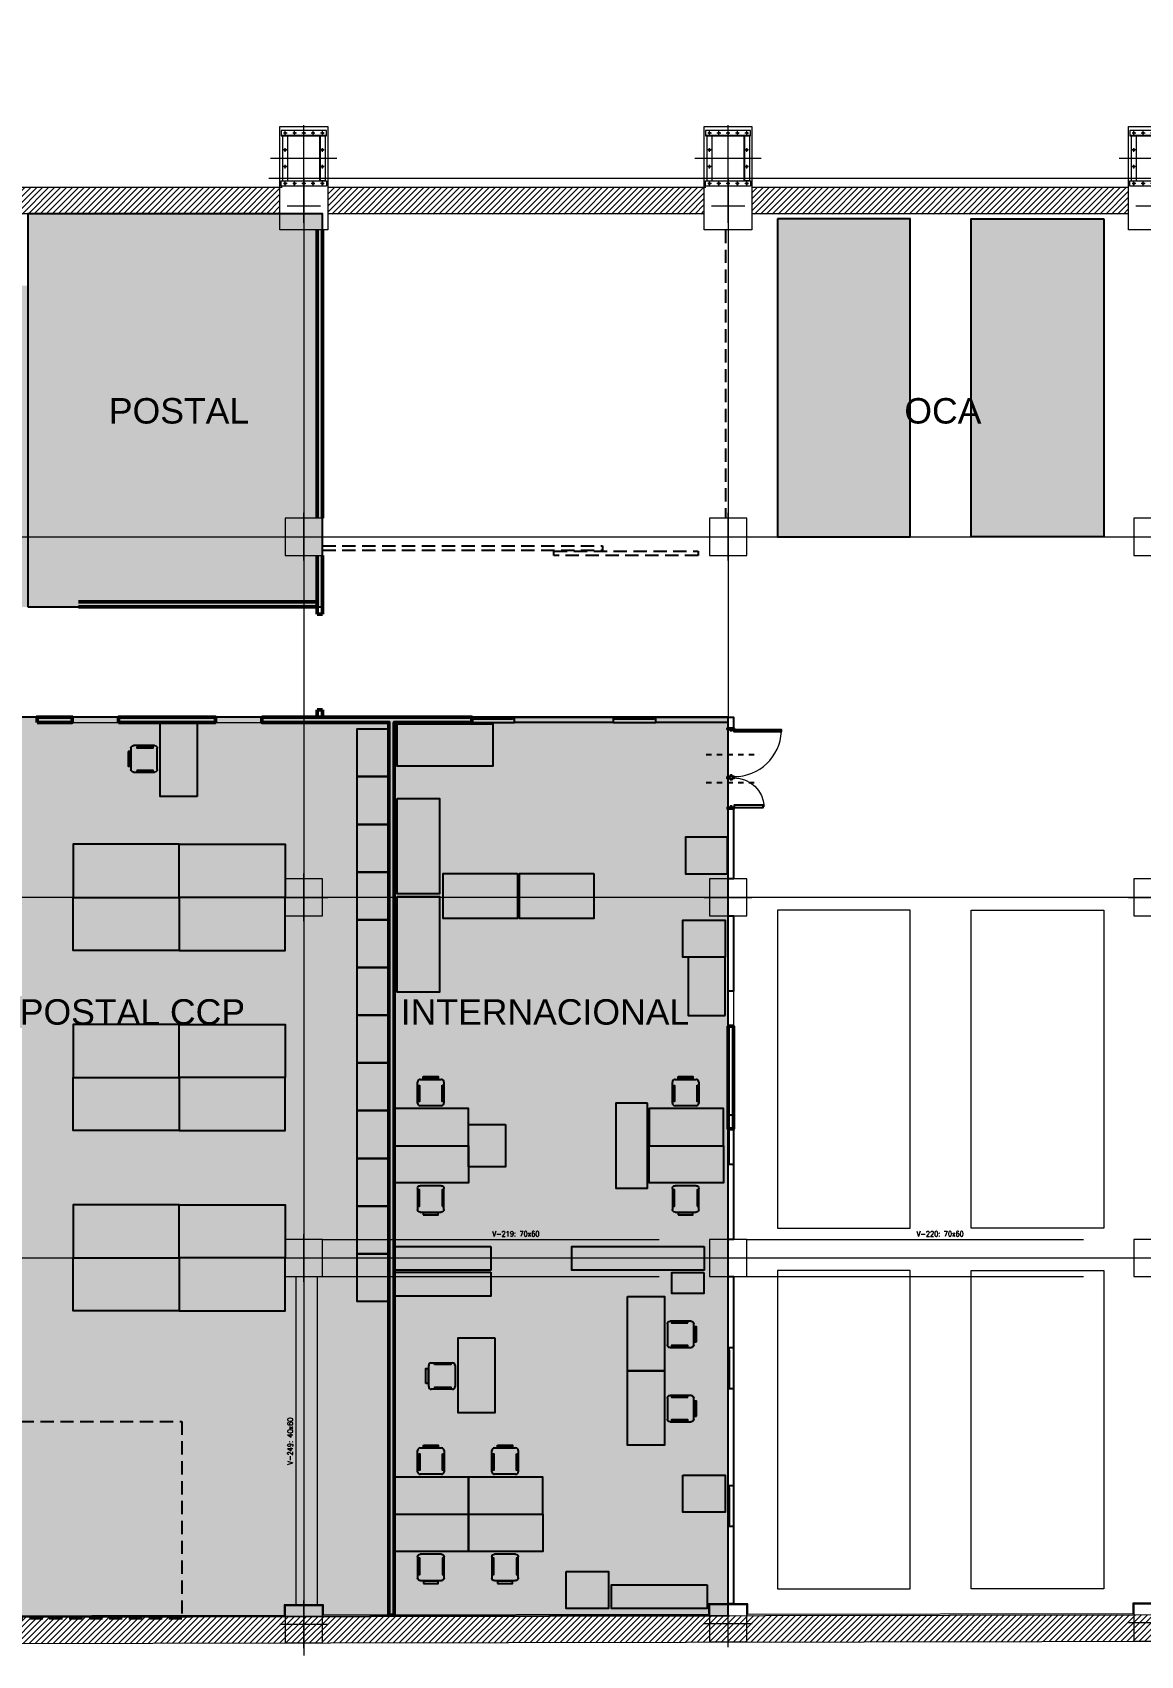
# Model space of a CAD drawing. Header units: millimetres. Extents: x 14 to 290, y 66 to 213.
# Drawn here: x 61.94 to 82.83, y 66.83 to 97.44 of the extents above; entities that cross this region are included whole.
import ezdxf
from ezdxf.enums import TextEntityAlignment as Align

# ---------------------------------------------------------------- set-up
doc = ezdxf.new("R2010")
doc.units = ezdxf.units.MM
for name, pattern in [('CENTER2', [28.575, 19.05, -3.175, 3.175, -3.175]), ('HIDDEN', [9.525, 6.35, -3.175]), ('IRI-OCASA-Layout R 9$0$HIDDEN', [0.375, 0.25, -0.125]), ('PIR13A-P-XREF-01-Apoyo$0$DASHDOT2', [12.7, 6.35, -3.175, 0, -3.175])]:
    doc.linetypes.add(name, pattern=pattern)
for name, color, linetype, lineweight in [('Auxiliares', 252, 'Continuous', 15), ('Durlock', 252, 'Continuous', 50), ('OCASA_TODAS_r08$0$ca-hoja', 252, 'Continuous', 20), ('OCASA_TODAS_r08$0$CARP-MARCO', 252, 'Continuous', 20), ('OCASA_TODAS_r08$0$CARPINTERIA', 252, 'Continuous', 15), ('OCASA_TODAS_r08$0$CGC ARM 0.20', 252, 'Continuous', 15), ('OCASA_TODAS_r08$0$CGC COLUMNAS', 252, 'Continuous', 20), ('OCASA_TODAS_r08$0$CGC COLUMNAS EJES', 252, 'Continuous', 20), ('OCASA_TODAS_r08$0$CGC EJE_MET', 252, 'CENTER2', 15), ('OCASA_TODAS_r08$0$CGC TABIQUES', 252, 'Continuous', 20), ('OCASA_TODAS_r08$0$CGC VIGAS', 252, 'HIDDEN', 15), ('OCASA_TODAS_r08$0$CGC VIGAS REF', 252, 'Continuous', 15), ('OCASA_TODAS_r08$0$EQUIPAMIENTO', 252, 'Continuous', 15), ('OCASA_TODAS_r08$0$Estructura', 252, 'Continuous', 20), ('OCASA_TODAS_r08$0$HACH MURO', 252, 'Continuous', 15), ('OCASA_TODAS_r08$0$REVOQUES', 251, 'Continuous', 15), ('PIR13A-P-XREF-01-Apoyo$0$10-EJES-CARP', 251, 'PIR13A-P-XREF-01-Apoyo$0$DASHDOT2', 25), ('PIR13A-P-XREF-01-Apoyo$0$20-CARPINTERIAS BATIENTE', 251, 'Continuous', 9)]:
    doc.layers.add(name, color=color, linetype=linetype, lineweight=lineweight)
for name, color, linetype in [('IRI-OCASA-Layout R 9$0$OCA_Durlock', 252, 'Continuous'), ('IRI-OCASA-Layout R 9$0$OCA_Mobiliario', 252, 'Continuous'), ('IRI-OCASA-Layout R 9$0$OCA_Rejas', 252, 'IRI-OCASA-Layout R 9$0$HIDDEN')]:
    doc.layers.add(name, color=color, linetype=linetype)
doc.styles.add('IRI-OCASA-Layout R 9$0$Standard', font='arial.ttf')
doc.styles.add('OCASA_TODAS_r08$0$CYPETXT', font='romans__.ttf', dxfattribs={"height": 0.2})

# ---------------------------------------------------------------- blocks, each defined once
blk = doc.blocks.new('OCASA_TODAS_r08$0$EJES_DE_LA_COLUMNA')
at = {"layer": 'OCASA_TODAS_r08$0$CGC COLUMNAS EJES'}
for p, q in [((0, -0.5), (0, 0.5)), ((-0.5, 0), (0.5, 0))]:
    blk.add_line(p, q, dxfattribs=at)
blk = doc.blocks.new('OCASA_TODAS_r08$0$A$C79680A30')
at = {"layer": 'OCASA_TODAS_r08$0$CGC ARM 0.20'}
for p, q in [((0.425, 0.4314), (-0.425, 0.4314)), ((-0.3064, 0.425), (-0.3064, -0.425)), ((0.3064, 0.425), (0.3064, -0.425)), ((0.425, -0.4314), (-0.425, -0.4314))]:
    blk.add_line(p, q, dxfattribs=at)
for points in [[(-0.425, 0.425), (0.425, 0.425), (0.425, 0.525), (-0.425, 0.525)], [(-0.3, -0.425), (-0.3, 0.425), (-0.4, 0.425), (-0.4, -0.425)], [(0.3, -0.425), (0.3, 0.425), (0.4, 0.425), (0.4, -0.425)], [(-0.425, -0.425), (0.425, -0.425), (0.425, -0.525), (-0.425, -0.525)]]:
    blk.add_lwpolyline(points, close=True, dxfattribs=at)
for centre in [(-0.35, 0.475), (-0.175, 0.475), (0, 0.475), (0.175, 0.475), (0.35, 0.475), (-0.35, 0.158333), (0.35, 0.158333), (-0.35, -0.158333), (0.35, -0.158333), (-0.35, -0.475), (-0.175, -0.475), (0, -0.475), (0.175, -0.475), (0.35, -0.475)]:
    blk.add_circle(centre, 0.0175, dxfattribs=at)
at = {"layer": 'OCASA_TODAS_r08$0$CGC EJE_MET'}
for p, q in [((-0.315, 0.475), (-0.385, 0.475)), ((-0.315, 0.475), (-0.385, 0.475)), ((-0.35, 0.44), (-0.35, 0.51)), ((-0.35, 0.44), (-0.35, 0.51)), ((-0.14, 0.475), (-0.21, 0.475)), ((-0.14, 0.475), (-0.21, 0.475)), ((-0.175, 0.44), (-0.175, 0.51)), ((-0.175, 0.44), (-0.175, 0.51)), ((0.035, 0.475), (-0.035, 0.475)), ((0.035, 0.475), (-0.035, 0.475)), ((0, 0.44), (0, 0.51)), ((0, 0.44), (0, 0.51)), ((0.21, 0.475), (0.14, 0.475)), ((0.21, 0.475), (0.14, 0.475)), ((0.175, 0.44), (0.175, 0.51)), ((0.175, 0.44), (0.175, 0.51)), ((0.385, 0.475), (0.315, 0.475)), ((0.385, 0.475), (0.315, 0.475)), ((0.35, 0.44), (0.35, 0.51)), ((0.35, 0.44), (0.35, 0.51)), ((-0.315, 0.158333), (-0.385, 0.158333)), ((-0.315, 0.158333), (-0.385, 0.158333)), ((-0.35, 0.123333), (-0.35, 0.193333)), ((-0.35, 0.123333), (-0.35, 0.193333)), ((0.385, 0.158333), (0.315, 0.158333)), ((0.385, 0.158333), (0.315, 0.158333)), ((0.35, 0.123333), (0.35, 0.193333)), ((0.35, 0.123333), (0.35, 0.193333)), ((-0.315, -0.158333), (-0.385, -0.158333)), ((-0.315, -0.158333), (-0.385, -0.158333)), ((-0.35, -0.193333), (-0.35, -0.123333)), ((-0.35, -0.193333), (-0.35, -0.123333)), ((0.385, -0.158333), (0.315, -0.158333)), ((0.385, -0.158333), (0.315, -0.158333)), ((0.35, -0.193333), (0.35, -0.123333)), ((0.35, -0.193333), (0.35, -0.123333)), ((-0.315, -0.475), (-0.385, -0.475)), ((-0.315, -0.475), (-0.385, -0.475)), ((-0.35, -0.51), (-0.35, -0.44)), ((-0.35, -0.51), (-0.35, -0.44)), ((-0.14, -0.475), (-0.21, -0.475)), ((-0.175, -0.51), (-0.175, -0.44)), ((-0.175, -0.51), (-0.175, -0.44)), ((0.035, -0.475), (-0.035, -0.475)), ((0, -0.51), (0, -0.44)), ((0, -0.51), (0, -0.44)), ((0.21, -0.475), (0.14, -0.475)), ((0.175, -0.51), (0.175, -0.44)), ((0.175, -0.51), (0.175, -0.44)), ((0.385, -0.475), (0.315, -0.475)), ((0.385, -0.475), (0.315, -0.475)), ((0.35, -0.51), (0.35, -0.44)), ((0.35, -0.51), (0.35, -0.44))]:
    blk.add_line(p, q, dxfattribs=at)
at = {"layer": 'OCASA_TODAS_r08$0$CGC COLUMNAS EJES', "xscale": 1.25, "yscale": 1.25, "zscale": 2.5}
blk.add_blockref('OCASA_TODAS_r08$0$EJES_DE_LA_COLUMNA', (0, 0), dxfattribs=at)
blk = doc.blocks.new('OCASA_TODAS_r08$0$Estructura SS para Arquitectura')
at = {"layer": 'OCASA_TODAS_r08$0$CGC COLUMNAS', "elevation": 0}
for points in [[(1132.608, 297.651), (1131.808, 297.651), (1131.808, 299.601), (1132.708, 299.601), (1132.708, 297.651), (1132.608, 297.651)], [(1140.608, 297.651), (1139.808, 297.651), (1139.808, 299.601), (1140.708, 299.601), (1140.708, 297.651), (1140.608, 297.651)], [(1148.608, 297.651), (1147.808, 297.651), (1147.808, 299.601), (1148.708, 299.601), (1148.708, 297.651), (1148.608, 297.651)]]:
    blk.add_lwpolyline(points, dxfattribs=at)
at = {"layer": 'OCASA_TODAS_r08$0$CGC COLUMNAS'}
for points in [[(1131.908, 291.513), (1132.608, 291.513), (1132.608, 292.213), (1131.908, 292.213), (1131.908, 291.513)], [(1131.908, 291.513), (1132.608, 291.513), (1132.608, 292.213), (1131.908, 292.213), (1131.908, 291.513)], [(1139.908, 291.513), (1140.608, 291.513), (1140.608, 292.213), (1139.908, 292.213), (1139.908, 291.513)], [(1139.908, 291.513), (1140.608, 291.513), (1140.608, 292.213), (1139.908, 292.213), (1139.908, 291.513)], [(1147.908, 291.513), (1148.608, 291.513), (1148.608, 292.213), (1147.908, 292.213), (1147.908, 291.513)], [(1147.908, 291.513), (1148.608, 291.513), (1148.608, 292.213), (1147.908, 292.213), (1147.908, 291.513)], [(1131.908, 284.713), (1132.608, 284.713), (1132.608, 285.413), (1131.908, 285.413), (1131.908, 284.713)], [(1131.908, 284.713), (1132.608, 284.713), (1132.608, 285.413), (1131.908, 285.413), (1131.908, 284.713)], [(1139.908, 284.713), (1140.608, 284.713), (1140.608, 285.413), (1139.908, 285.413), (1139.908, 284.713)], [(1139.908, 284.713), (1140.608, 284.713), (1140.608, 285.413), (1139.908, 285.413), (1139.908, 284.713)], [(1147.908, 284.713), (1148.608, 284.713), (1148.608, 285.413), (1147.908, 285.413), (1147.908, 284.713)], [(1147.908, 284.713), (1148.608, 284.713), (1148.608, 285.413), (1147.908, 285.413), (1147.908, 284.713)], [(1131.908, 277.913), (1132.608, 277.913), (1132.608, 278.613), (1131.908, 278.613), (1131.908, 277.913)], [(1131.908, 277.913), (1132.608, 277.913), (1132.608, 278.613), (1131.908, 278.613), (1131.908, 277.913)], [(1139.908, 277.913), (1140.608, 277.913), (1140.608, 278.613), (1139.908, 278.613), (1139.908, 277.913)], [(1139.908, 277.913), (1140.608, 277.913), (1140.608, 278.613), (1139.908, 278.613), (1139.908, 277.913)], [(1147.908, 277.913), (1148.608, 277.913), (1148.608, 278.613), (1147.908, 278.613), (1147.908, 277.913)], [(1147.908, 277.913), (1148.608, 277.913), (1148.608, 278.613), (1147.908, 278.613), (1147.908, 277.913)], [(1131.908, 271.004), (1132.608, 271.004), (1132.608, 271.704), (1131.908, 271.704), (1131.908, 271.004)], [(1131.908, 271.004), (1132.608, 271.004), (1132.608, 271.704), (1131.908, 271.704), (1131.908, 271.004)], [(1139.909, 271.02), (1140.609, 271.02), (1140.609, 271.72), (1139.909, 271.72), (1139.909, 271.02)], [(1139.909, 271.02), (1140.609, 271.02), (1140.609, 271.72), (1139.909, 271.72), (1139.909, 271.02)], [(1147.908, 271.035), (1148.608, 271.035), (1148.608, 271.735), (1147.908, 271.735), (1147.908, 271.035)], [(1147.908, 271.035), (1148.608, 271.035), (1148.608, 271.735), (1147.908, 271.735), (1147.908, 271.035)]]:
    blk.add_lwpolyline(points, close=True, dxfattribs=at)
at = {"layer": 'OCASA_TODAS_r08$0$CGC TABIQUES', "ltscale": 0.7}
for p, q in [((1131.849, 298.451, 0), (1124.708, 298.451, 0)), ((1139.836, 298.451, 0), (1132.708, 298.451, 0)), ((1147.808, 298.451, 0), (1140.708, 298.451, 0)), ((1131.808, 297.951, 0), (1124.708, 297.951, 0)), ((1139.808, 297.951, 0), (1132.708, 297.951, 0)), ((1147.808, 297.951, 0), (1140.708, 297.951, 0))]:
    blk.add_line(p, q, dxfattribs=at)
at = {"layer": 'OCASA_TODAS_r08$0$CGC TABIQUES', "ltscale": 0.7, "elevation": 0}
for points in [[(1098.108, 301.374), (1098.108, 275.264), (1102.585, 270.948), (1196.461, 271.122)], [(1098.608, 301.374), (1098.608, 275.477), (1102.786, 271.449), (1196.461, 271.622)]]:
    blk.add_lwpolyline(points, dxfattribs=at)
at = {"layer": 'OCASA_TODAS_r08$0$CGC VIGAS'}
for p, q in [((1132.608, 278.613, 0), (1139.908, 278.613, 0)), ((1140.608, 278.613, 0), (1147.908, 278.613, 0)), ((1132.108, 277.913, 0), (1132.108, 271.704, 0)), ((1132.508, 277.913, 0), (1132.508, 271.704, 0)), ((1132.608, 277.913, 0), (1139.908, 277.913, 0)), ((1140.608, 277.913, 0), (1147.908, 277.913, 0))]:
    blk.add_line(p, q, dxfattribs=at)
for p in [(1132.258, 299.002, 0), (1140.258, 299.002, 0), (1148.258, 299.002, 0)]:
    blk.add_blockref('OCASA_TODAS_r08$0$A$C79680A30', p)
at = {"layer": 'OCASA_TODAS_r08$0$CGC COLUMNAS EJES', "xscale": 0.9, "yscale": 0.9}
for p in [(1132.258, 298.626, 0), (1140.258, 298.626, 0), (1148.258, 298.626, 0), (1132.258, 291.863, 0), (1140.258, 291.863, 0), (1148.258, 291.863, 0), (1132.258, 285.063, 0), (1140.258, 285.063, 0), (1148.258, 285.063, 0), (1132.258, 278.263, 0), (1140.258, 278.263, 0), (1148.258, 278.263, 0), (1148.258, 271.385, 0), (1132.258, 271.354, 0), (1140.259, 271.37, 0)]:
    blk.add_blockref('OCASA_TODAS_r08$0$EJES_DE_LA_COLUMNA', p, dxfattribs=at)
at = {"layer": 'OCASA_TODAS_r08$0$CGC COLUMNAS EJES', "xscale": 0.63, "yscale": 0.63, "zscale": 0.7}
for p in [(1132.258, 298.102, 0), (1140.258, 298.102, 0), (1148.258, 298.102, 0)]:
    blk.add_blockref('OCASA_TODAS_r08$0$EJES_DE_LA_COLUMNA', p, dxfattribs=at)
at = {"layer": 'OCASA_TODAS_r08$0$CGC VIGAS REF', "style": 'OCASA_TODAS_r08$0$CYPETXT', "width": 0.821201}
for s, p in [('V-219: 70x60', (1136.258, 278.718, 0)), ('V-220: 70x60', (1144.258, 278.718, 0))]:
    blk.add_text(s, height=0.1, dxfattribs=at).set_placement(p, align=Align.MIDDLE_CENTER)
blk.add_text('V-249: 40x60', height=0.1, rotation=90, dxfattribs=at).set_placement((1132.003, 274.809, 0), align=Align.MIDDLE_CENTER)
blk = doc.blocks.new('*U126')
blk.add_lwpolyline([(25, 10), (25, 900), (70, 900), (70, 10)], close=True)
for points in [[(0, -15), (0, 10), (25, 10), (25, -35), (50, -35), (50, -60), (25, -60), (25, -120), (0, -120), (0, -95)], [(940, -15), (940, 10), (915, 10), (915, -35), (890, -35), (890, -60), (915, -60), (915, -120), (940, -120), (940, -95)]]:
    blk.add_lwpolyline(points)
at = {"layer": 'PIR13A-P-XREF-01-Apoyo$0$10-EJES-CARP', "ltscale": 0.25}
blk.add_line((500, -515), (500, 485), dxfattribs=at)
at = {"layer": 'PIR13A-P-XREF-01-Apoyo$0$20-CARPINTERIAS BATIENTE'}
blk.add_arc((23.557, 9.457), 893, 0, 87.284973, dxfattribs=at)
blk = doc.blocks.new('*U127')
blk.add_lwpolyline([(25, 10), (25, 560), (70, 560), (70, 10)], close=True)
for points in [[(0, -15), (0, 10), (25, 10), (25, -35), (50, -35), (50, -60), (25, -60), (25, -120), (0, -120), (0, -95)], [(600, -15), (600, 10), (575, 10), (575, -35), (550, -35), (550, -60), (575, -60), (575, -120), (600, -120), (600, -95)]]:
    blk.add_lwpolyline(points)
at = {"layer": 'PIR13A-P-XREF-01-Apoyo$0$10-EJES-CARP', "ltscale": 0.25}
blk.add_line((500, -515), (500, 485), dxfattribs=at)
at = {"layer": 'PIR13A-P-XREF-01-Apoyo$0$20-CARPINTERIAS BATIENTE'}
blk.add_arc((15.38, 6.38), 570, 0, 87.284973, dxfattribs=at)
blk = doc.blocks.new('IRI-OCASA-Layout R 9$0$OCA_SILLA')
at = {"linetype": 'Continuous'}
for p, q in [((0.0549, 0.05), (0.0549, 0.4483)), ((0.1049, 0.4983), (0.5023, 0.4983)), ((0.5523, 0.4483), (0.5523, 0.05)), ((0.5023, 0), (0.1049, 0))]:
    blk.add_line(p, q, dxfattribs=at)
for points in [[(0, 0.1087), (0, 0.3889), (0.0427, 0.3889), (0.0427, 0.1087)], [(0.1654, 0.4663), (0.1654, 0.4876), (0.4749, 0.4876), (0.4749, 0.4663)], [(0.1681, 0.0207), (0.1681, 0.0394), (0.4749, 0.0394), (0.4749, 0.0207)]]:
    blk.add_lwpolyline(points, close=True, dxfattribs=at)
for centre, start, end in [((0.1049, 0.4483), 90, 180), ((0.5023, 0.4483), 0, 90), ((0.1049, 0.05), 180, 270), ((0.5023, 0.05), 270, 0)]:
    blk.add_arc(centre, 0.05, start, end, dxfattribs=at)
blk = doc.blocks.new('IRI-OCASA-Layout R 9$0$OCA_ESCRITORIO')
blk.add_lwpolyline([(0, 1.406141), (0, 0.706141), (1.4, 0.706141), (1.4, 1.406141)], close=True)
at = {"rotation": 90}
blk.add_blockref('IRI-OCASA-Layout R 9$0$OCA_SILLA', (0.961163, 0.100303), dxfattribs=at)
blk = doc.blocks.new('V5d_1')
at = {"layer": 'OCASA_TODAS_r08$0$ca-hoja', "color": 1}
for points in [[(-0.04, 0.013), (-0.766, 0.013)], [(-0.04, 0.007), (-0.766, 0.007)]]:
    blk.add_lwpolyline(points, dxfattribs=at)
at = {"layer": 'OCASA_TODAS_r08$0$CARP-MARCO', "color": 1}
for points in [[(-0.766, 0.02), (-0.806, 0.02), (-0.806, 0), (-0.766, 0)], [(-0.04, 0.02), (0, 0.02), (0, 0), (-0.04, 0)]]:
    blk.add_lwpolyline(points, close=True, dxfattribs=at)
at = {"layer": 'OCASA_TODAS_r08$0$CARPINTERIA'}
for points in [[(-0.766, 0.02), (-0.04, 0.02)], [(-0.766, 0), (-0.04, 0)]]:
    blk.add_lwpolyline(points, dxfattribs=at)
blk = doc.blocks.new('V5f_1')
at = {"layer": 'Auxiliares'}
blk.add_line((-0.02, 0.622), (-0.01999, 0.04), dxfattribs=at)
at = {"layer": 'OCASA_TODAS_r08$0$ca-hoja', "color": 1}
for points in [[(-0.013, 0.04), (-0.013, 0.622)], [(-0.007, 0.04), (-0.007, 0.622)]]:
    blk.add_lwpolyline(points, dxfattribs=at)
at = {"layer": 'OCASA_TODAS_r08$0$CARP-MARCO', "color": 1}
for points in [[(0, 0.622), (0, 0.662), (-0.02, 0.662), (-0.02, 0.622)], [(0, 0.04), (0, 0), (-0.02, 0), (-0.02, 0.04)]]:
    blk.add_lwpolyline(points, close=True, dxfattribs=at)
at = {"layer": 'OCASA_TODAS_r08$0$CARPINTERIA'}
for points in [[(-0.02, 0.622), (-0.02, 0)], [(0, 0.622), (0, 0.04)]]:
    blk.add_lwpolyline(points, dxfattribs=at)

msp = doc.modelspace()

# ---------------------------------------------------------------- hatches: boundary and pattern name
h = msp.add_hatch(color=30)
h.dxf.hatch_style = 1
h.paths.add_polyline_path([(45.104, 84.532), (45.104, 73.982), (51.403, 73.982), (51.403, 67.543), (75.053, 67.587), (75.053, 84.532)])
h.paths.add_polyline_path([(61.849, 86.608), (67.403, 86.608), (67.403, 94.02), (61.849, 94.02)])
at = {"true_color": 0x7d8ab6}
h = msp.add_hatch(color=163, dxfattribs=at)
h.dxf.hatch_style = 1
edge = h.paths.add_edge_path()
edge.add_line((61.849, 92.668), (59.323, 92.668))
edge.add_line((59.323, 92.668), (59.323, 91.589))
edge.add_line((59.323, 91.589), (55.212, 91.589))
edge.add_line((55.212, 91.589), (55.212, 86.608))
edge.add_line((55.212, 86.608), (61.849, 86.608))
edge.add_line((61.849, 86.608), (61.849, 92.668))
h.paths.add_polyline_path([(75.984, 93.931), (75.984, 87.931), (78.484, 87.931), (78.484, 93.931)])
h.paths.add_polyline_path([(82.134, 93.931), (82.134, 87.931), (79.634, 87.931), (79.634, 93.931)])
at = {"layer": 'OCASA_TODAS_r08$0$HACH MURO'}
h = msp.add_hatch(dxfattribs=at)
h.set_pattern_fill('ANSI31', color=256, scale=0.025, style=0)
h.set_pattern_definition([(45, (54.74492, 94.54458), (-0.0561266, 0.0561266), [])])
h.paths.add_polyline_path([(58.603, 94.791), (53.143, 94.791), (53.143, 94.289), (58.603, 94.291)])
h.paths.add_polyline_path([(53.143, 94.791), (51.503, 94.791), (51.503, 94.291), (53.143, 94.289)])
h.paths.add_polyline_path([(50.603, 94.791), (43.403, 94.79), (43.403, 94.29), (50.603, 94.291)])
h.paths.add_polyline_path([(34.803, 94.524), (34.453, 94.524), (34.453, 94.419), (34.803, 94.419)])
h.paths.add_polyline_path([(34.453, 94.524), (34.103, 94.524), (34.103, 94.419), (34.453, 94.419)])
h.paths.add_polyline_path([(34.103, 94.524), (33.403, 94.524), (33.403, 94.024), (34.103, 94.024)])
h.paths.add_polyline_path([(59.503, 94.519), (66.603, 94.519), (66.603, 94.019), (59.503, 94.019)])
h.paths.add_polyline_path([(34.803, 94.024), (42.703, 94.024), (42.703, 94.524), (34.803, 94.524)])
h.paths.add_polyline_path([(67.503, 94.519), (74.603, 94.519), (74.603, 94.019), (67.503, 94.019)])
h.paths.add_polyline_path([(75.503, 94.519), (82.603, 94.519), (82.603, 94.019), (75.503, 94.019)])
h = msp.add_hatch(dxfattribs=at)
h.set_pattern_fill('ANSI31', color=256, scale=0.025, style=0)
h.set_pattern_definition([(45, (894.26853, 83.59833), (-0.056126601, 0.056126601), [])])
h.paths.add_polyline_path([(37.58, 67.517), (33.403, 71.545), (32.903, 71.332), (37.379, 67.016), (106.703, 67.144), (106.703, 67.644)])

# ---------------------------------------------------------------- linework, layer by layer
at = {"layer": 'Auxiliares'}
for p, q in [((66.393, 94.696), (107.713, 94.696)), ((67.053, 94.696), (67.053, 66.833)), ((75.053, 94.696), (75.053, 79.631)), ((31.396, 87.932), (120.838, 87.932)), ((123.306, 81.132), (31.396, 81.132)), ((31.396, 74.332), (107.053, 74.332))]:
    msp.add_line(p, q, dxfattribs=at)
at = {"layer": 'Defpoints', "color": 6, "elevation": 0}
for points in [[(61.849, 86.608), (67.403, 86.608), (67.403, 94.02), (61.849, 94.02)], [(75.984, 93.931), (75.984, 87.931), (78.484, 87.931), (78.484, 93.931)], [(82.134, 93.931), (82.134, 87.931), (79.634, 87.931), (79.634, 93.931)]]:
    msp.add_lwpolyline(points, close=True, dxfattribs=at)
at = {"layer": 'Defpoints', "color": 6}
msp.add_lwpolyline([(45.104, 84.532), (45.104, 73.982), (51.403, 73.982), (51.403, 67.543), (75.053, 67.587), (75.053, 84.532), (45.104, 84.532)], dxfattribs=at)
at = {"layer": 'Durlock', "color": 50}
for p, q in [((67.303, 88.282), (67.303, 93.721)), ((67.403, 88.282), (67.403, 93.721)), ((67.303, 87.582), (67.303, 86.47)), ((67.403, 87.582), (67.403, 86.47)), ((62.804, 86.708), (67.303, 86.708)), ((62.804, 86.608), (67.303, 86.608)), ((67.303, 86.608), (67.303, 86.47)), ((67.303, 86.47), (67.403, 86.47)), ((67.303, 84.67), (67.303, 84.532)), ((67.303, 84.67), (67.303, 84.532)), ((67.303, 84.67), (67.403, 84.67)), ((67.403, 84.67), (67.403, 84.532))]:
    msp.add_line(p, q, dxfattribs=at)
at = {"layer": 'Durlock'}
for points in [[(62.023, 84.432), (62.023, 84.532), (62.685, 84.532), (62.685, 84.432), (62.023, 84.432)], [(63.56, 84.432), (63.56, 84.532), (65.385, 84.532), (65.385, 84.432), (63.56, 84.432)], [(66.26, 84.532), (66.26, 84.432), (68.656, 84.432), (68.657, 67.594), (68.757, 67.594), (68.757, 84.432), (70.219, 84.432), (70.219, 84.532), (67.403, 84.532), (66.26, 84.532)], [(75.053, 78.7), (75.153, 78.7), (75.153, 76.764), (75.053, 76.764), (75.053, 78.7)]]:
    msp.add_lwpolyline(points, dxfattribs=at)
at = {"layer": 'IRI-OCASA-Layout R 9$0$OCA_Durlock'}
for p, q in [((68.656, 84.432), (68.657, 67.594)), ((68.757, 84.432), (68.757, 67.594))]:
    msp.add_line(p, q, dxfattribs=at)
at = {"layer": 'IRI-OCASA-Layout R 9$0$OCA_Mobiliario'}
msp.add_line((75.053, 77.033), (75.153, 77.033), dxfattribs=at)
for points in [[(70.219, 84.532), (71.025, 84.532)], [(71.025, 84.432), (71.025, 84.532), (72.885, 84.532), (72.885, 84.432), (71.025, 84.432)], [(72.885, 84.532), (73.691, 84.532)], [(73.691, 84.432), (73.691, 84.532), (75.153, 84.532), (75.153, 84.325), (75.053, 84.325), (75.053, 84.432), (73.691, 84.432)], [(70.219, 84.432), (71.025, 84.432)], [(72.885, 84.432), (73.691, 84.432)], [(75.053, 82.8), (75.153, 82.8), (75.153, 81.482), (75.053, 81.482), (75.053, 82.8)], [(75.053, 80.782), (75.153, 80.782), (75.153, 79.362), (75.053, 79.362), (75.053, 80.782)], [(75.153, 76.764), (75.153, 76.102)], [(75.053, 76.102), (75.153, 76.102), (75.153, 74.682), (75.053, 74.682), (75.053, 76.102)], [(75.053, 72.594), (75.053, 71.91)], [(75.06, 71.91), (75.06, 72.594)], [(75.066, 71.91), (75.066, 72.594)], [(75.073, 72.594), (75.073, 71.91)], [(75.053, 71.87), (75.153, 71.87), (75.153, 70.036), (75.053, 70.036), (75.053, 71.87)], [(75.053, 69.996), (75.053, 69.312)], [(75.06, 69.312), (75.06, 69.996)], [(75.066, 69.312), (75.066, 69.996)], [(75.073, 69.996), (75.073, 69.312)], [(75.053, 69.272), (75.153, 69.272), (75.153, 67.808), (75.053, 67.808), (75.053, 69.312)]]:
    msp.add_lwpolyline(points, dxfattribs=at)
for points in [[(68.657, 84.309), (68.657, 83.409), (68.057, 83.409), (68.057, 84.309)], [(70.613, 84.404), (70.613, 83.604), (68.813, 83.604), (68.813, 84.404)], [(68.657, 83.409), (68.657, 82.509), (68.057, 82.509), (68.057, 83.409)], [(68.813, 82.999), (69.613, 82.999), (69.613, 81.199), (68.813, 81.199)], [(68.657, 82.509), (68.657, 81.609), (68.057, 81.609), (68.057, 82.509)], [(68.657, 81.609), (68.657, 80.709), (68.057, 80.709), (68.057, 81.609)], [(71.08, 81.58), (71.08, 80.73), (69.68, 80.73), (69.68, 81.58)], [(72.517, 81.58), (72.517, 80.73), (71.117, 80.73), (71.117, 81.58)], [(68.813, 81.145), (69.613, 81.145), (69.613, 79.345), (68.813, 79.345)], [(68.657, 80.709), (68.657, 79.809), (68.057, 79.809), (68.057, 80.709)], [(68.657, 79.809), (68.657, 78.909), (68.057, 78.909), (68.057, 79.809)], [(68.657, 78.909), (68.657, 78.009), (68.057, 78.009), (68.057, 78.909)], [(68.657, 78.009), (68.657, 77.109), (68.057, 77.109), (68.057, 78.009)], [(68.657, 77.109), (68.657, 76.209), (68.057, 76.209), (68.057, 77.109)], [(68.657, 76.209), (68.657, 75.309), (68.057, 75.309), (68.057, 76.209)], [(68.657, 75.309), (68.657, 74.409), (68.057, 74.409), (68.057, 75.309)], [(68.657, 74.409), (68.657, 73.509), (68.057, 73.509), (68.057, 74.409)], [(75.073, 72.594), (75.073, 72.634), (75.053, 72.634), (75.053, 72.594)], [(75.073, 71.91), (75.073, 71.87), (75.053, 71.87), (75.053, 71.91)], [(74.196, 70.235), (74.996, 70.235), (74.996, 69.535), (74.196, 69.535)], [(75.073, 69.996), (75.073, 70.036), (75.053, 70.036), (75.053, 69.996)], [(75.073, 69.312), (75.073, 69.272), (75.053, 69.272), (75.053, 69.312)]]:
    msp.add_lwpolyline(points, close=True, dxfattribs=at)
at = {"layer": 'IRI-OCASA-Layout R 9$0$OCA_Mobiliario', "elevation": 0}
for points in [[(64.703, 82.132), (62.703, 82.132), (62.703, 81.132), (64.703, 81.132)], [(64.703, 82.132), (66.703, 82.132), (66.703, 81.132), (64.703, 81.132)], [(75.039, 82.266), (74.247, 82.266), (74.247, 81.576), (75.039, 81.576)], [(64.703, 80.132), (62.703, 80.132), (62.703, 81.132), (64.703, 81.132)], [(64.703, 80.132), (66.703, 80.132), (66.703, 81.132), (64.703, 81.132)], [(74.997, 80.003), (74.197, 80.003), (74.197, 80.703), (74.997, 80.703)], [(74.999, 78.903), (74.999, 80.003), (74.299, 80.003), (74.299, 78.903)], [(64.703, 78.732), (62.703, 78.732), (62.703, 77.732), (64.703, 77.732)], [(64.703, 78.732), (66.703, 78.732), (66.703, 77.732), (64.703, 77.732)], [(64.703, 76.732), (62.703, 76.732), (62.703, 77.732), (64.703, 77.732)], [(64.703, 76.732), (66.703, 76.732), (66.703, 77.732), (64.703, 77.732)], [(73.534, 77.248), (72.934, 77.248), (72.934, 75.648), (73.534, 75.648)], [(70.857, 76.848), (70.857, 76.048), (70.157, 76.048), (70.157, 76.848)], [(64.703, 75.332), (62.703, 75.332), (62.703, 74.332), (64.703, 74.332)], [(64.703, 75.332), (66.703, 75.332), (66.703, 74.332), (64.703, 74.332)], [(70.577, 74.548), (70.577, 74.098), (68.777, 74.098), (68.777, 74.548)], [(74.603, 74.548), (74.603, 74.098), (72.103, 74.098), (72.103, 74.548)], [(64.703, 73.332), (62.703, 73.332), (62.703, 74.332), (64.703, 74.332)], [(64.703, 73.332), (66.703, 73.332), (66.703, 74.332), (64.703, 74.332)], [(70.577, 74.063), (70.577, 73.613), (68.777, 73.613), (68.777, 74.063)], [(74.591, 74.058), (74.591, 73.658), (73.991, 73.658), (73.991, 74.058)], [(71.999, 68.419), (72.799, 68.419), (72.799, 67.719), (71.999, 67.719)], [(74.656, 68.169), (74.656, 67.719), (72.856, 67.719), (72.856, 68.169)]]:
    msp.add_lwpolyline(points, close=True, dxfattribs=at)
for points in [[(75.053, 73.982), (75.153, 73.982), (75.153, 72.634), (75.053, 72.634), (75.053, 73.982)], [(75.153, 72.634), (75.153, 71.87)], [(75.153, 70.036), (75.153, 69.272)]]:
    msp.add_lwpolyline(points, dxfattribs=at)
at = {"layer": 'IRI-OCASA-Layout R 9$0$OCA_Rejas'}
for p, q in [((75.003, 93.721), (75.003, 88.282)), ((67.403, 87.759, 0), (72.681, 87.759, 0)), ((67.403, 87.678, 0), (72.681, 87.678, 0)), ((72.681, 87.759, 0), (72.681, 87.678))]:
    msp.add_line(p, q, dxfattribs=at)
at = {"layer": 'IRI-OCASA-Layout R 9$0$OCA_Rejas', "elevation": 0}
msp.add_lwpolyline([(71.769, 87.662), (74.489, 87.662), (74.489, 87.582), (71.769, 87.582)], close=True, dxfattribs=at)
at = {"layer": 'IRI-OCASA-Layout R 9$0$OCA_Rejas'}
msp.add_lwpolyline([(64.754, 71.248), (64.754, 67.523), (59.462, 67.523), (59.462, 71.248)], close=True, dxfattribs=at)
at = {"layer": 'OCASA_TODAS_r08$0$CARPINTERIA'}
for p, q in [((62.685, 84.532), (63.56, 84.532)), ((65.385, 84.532), (66.26, 84.532)), ((62.685, 84.432), (63.56, 84.432)), ((65.385, 84.432), (66.26, 84.432))]:
    msp.add_line(p, q, dxfattribs=at)
msp.add_lwpolyline([(75.153, 79.362), (75.153, 78.7)], dxfattribs=at)
at = {"layer": 'OCASA_TODAS_r08$0$EQUIPAMIENTO', "elevation": 0}
for points in [[(75.983, 80.892), (75.983, 74.892), (78.483, 74.892), (78.483, 80.892)], [(82.133, 80.892), (82.133, 74.892), (79.633, 74.892), (79.633, 80.892)], [(75.983, 74.092), (75.983, 68.092), (78.483, 68.092), (78.483, 74.092)], [(82.133, 74.092), (82.133, 68.092), (79.633, 68.092), (79.633, 74.092)]]:
    msp.add_lwpolyline(points, close=True, dxfattribs=at)
at = {"layer": 'OCASA_TODAS_r08$0$REVOQUES', "elevation": 0}
msp.add_lwpolyline([(83.423, 67.823), (82.683, 67.823), (82.683, 67.62), (75.423, 67.607), (75.423, 67.808), (74.683, 67.808), (74.683, 67.605), (67.423, 67.592), (67.423, 67.792), (66.683, 67.792), (66.683, 67.59), (59.423, 67.577), (59.423, 67.777), (58.683, 67.777), (58.683, 67.576), (51.423, 67.562), (51.423, 67.762), (50.683, 67.762), (50.683, 67.561), (45.129, 67.553), (45.129, 67.811)], dxfattribs=at)

# ---------------------------------------------------------------- block references
at = {"layer": 'IRI-OCASA-Layout R 9$0$OCA_Mobiliario'}
for name, p in [('V5d_1', (71.025, 84.492)), ('V5d_1', (73.691, 84.492)), ('V5f_1', (75.073, 76.102))]:
    msp.add_blockref(name, p, dxfattribs=at)
at = {"layer": 'IRI-OCASA-Layout R 9$0$OCA_Mobiliario', "xscale": -1}
for p, rotation in [((63.637, 83.032), 270), ((74.559, 73.602), 90), ((74.559, 72.202), 90)]:
    msp.add_blockref('IRI-OCASA-Layout R 9$0$OCA_ESCRITORIO', p, dxfattribs=dict(at, rotation=rotation))
at = {"layer": 'IRI-OCASA-Layout R 9$0$OCA_Mobiliario', "yscale": 0.001, "zscale": 0.001, "rotation": 270}
for name, p, xscale in [('*U126', (75.155, 84.325), 0.001), ('*U127', (75.155, 82.8), -0.001)]:
    msp.add_blockref(name, p, dxfattribs=dict(at, xscale=xscale))
at = {"layer": 'IRI-OCASA-Layout R 9$0$OCA_Mobiliario'}
for p, rotation in [((70.157, 77.854, 0), 180), ((74.962, 77.854, 0), 180), ((69.251, 72.816, 0), 270), ((70.159, 70.903, 0), 180), ((71.559, 70.903, 0), 180)]:
    msp.add_blockref('IRI-OCASA-Layout R 9$0$OCA_ESCRITORIO', p, dxfattribs=dict(at, rotation=rotation))
at = {"layer": 'IRI-OCASA-Layout R 9$0$OCA_Mobiliario', "xscale": -1}
for p in [(70.157, 75.041, 0), (74.962, 75.041, 0), (70.159, 68.091, 0), (71.559, 68.091, 0)]:
    msp.add_blockref('IRI-OCASA-Layout R 9$0$OCA_ESCRITORIO', p, dxfattribs=at)
at = {"layer": 'OCASA_TODAS_r08$0$Estructura'}
msp.add_blockref('OCASA_TODAS_r08$0$Estructura SS para Arquitectura', (-1065.206, -203.931, 0), dxfattribs=at)

# ---------------------------------------------------------------- texts
at = {"color": 7, "char_height": 0.48, "attachment_point": 7, "style": 'IRI-OCASA-Layout R 9$0$Standard'}
for s, insert in [('\\pxqc;POSTAL ', (62.101, 90.061, 0)), ('\\pxqc;OCA', (76.503, 90.061, 0)), ('\\pxqc;POSTAL CCP', (61.222, 78.724, 0)), ('\\pxqc;INTERNACIONAL', (69.001, 78.724, 0))]:
    msp.add_mtext_dynamic_manual_height_columns(s, width=5.19656, gutter_width=12.5, heights=[0], dxfattribs=dict(at, insert=insert))

doc.saveas('drawing.dxf')
